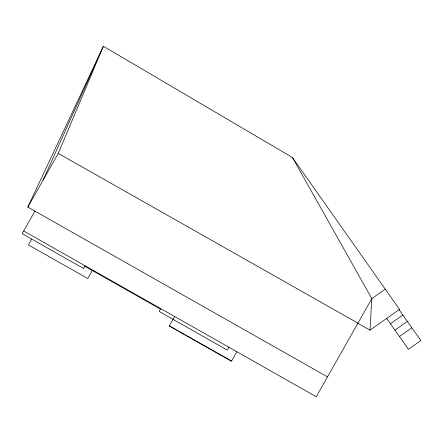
<?xml version="1.0" encoding="UTF-8"?>
<svg xmlns="http://www.w3.org/2000/svg" width="443" height="443" viewBox="0 0 443 443"><rect width="100%" height="100%" fill="white"/><g stroke="black" fill="none" stroke-linecap="round" stroke-linejoin="round"><path stroke-width="0.66" d="M357.833 323.318L369.971 330.196L371.821 298.626L292.469 157.531L103.38 46.277L27.815 207.091L327.499 376.86M27.815 207.091L58.238 153.394L103.38 46.277L43.026 180.246M34.925 211.117L22.15 233.666L83.611 268.486L85.139 265.794M31.73 239.093L28.43 244.918L87.742 278.514L92.371 270.341M160.737 308.627L159.131 311.462L227.314 350.086L229.009 347.102M174.642 316.501L169.254 326.02L231.429 361.244L236.822 351.725M385.255 289.157L371.821 298.626L316.252 396.723L23.673 230.98M369.971 330.196L399.508 309.375L292.469 157.531M390.449 323.75L402.837 315.017M394.951 330.14L407.339 321.408M399.453 336.53L411.84 327.798M58.238 153.394L357.922 323.163M84.862 266.282L160.466 309.114M169.37 325.81L175.35 329.193M176.53 329.863L178.341 330.888M179.515 331.552L185.512 334.952M186.669 335.606L188.502 336.647M189.056 336.957L195.679 340.711M196.808 341.354L226.168 357.983M226.473 358.154L231.551 361.028M399.082 309.696L420.85 340.573L408.463 349.305L386.695 318.428"/></g></svg>
